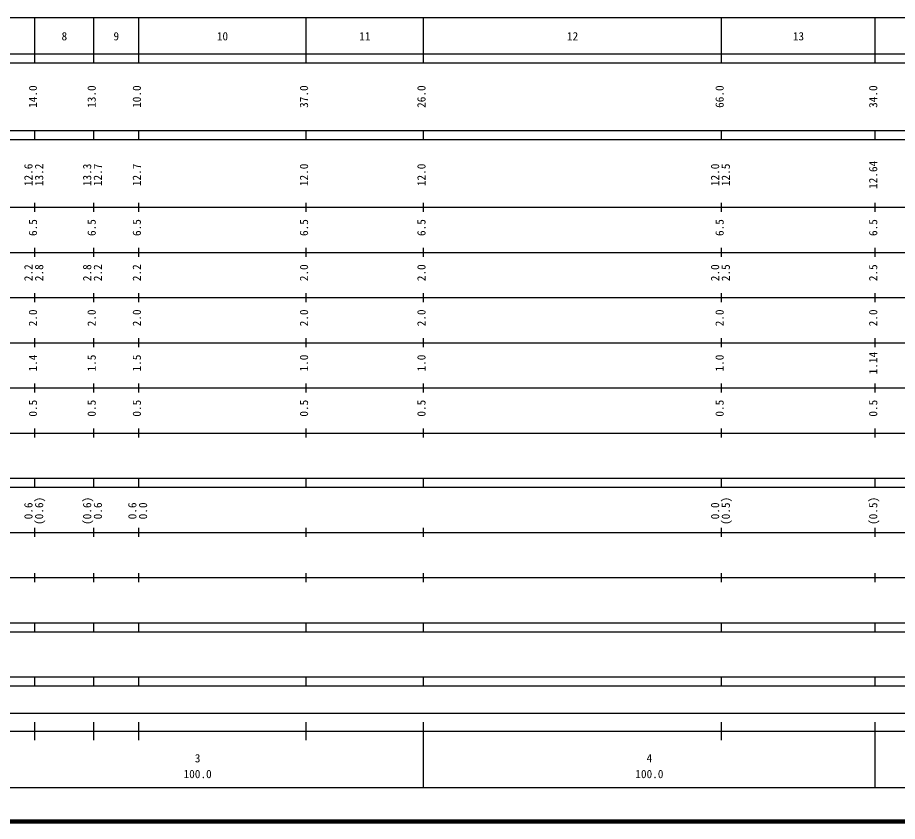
# Model space of a CAD drawing. Units: millimetres on the paper, enlarged 1000 times. Extents: x 40000 to 680000, y 20000 to 380000.
# Drawn here: x 278150 to 472904, y 20000 to 198000 of the extents above; entities that cross this region are included whole.
import ezdxf
from ezdxf.enums import TextEntityAlignment as Align

# ---------------------------------------------------------------- set-up
doc = ezdxf.new("R2010")
doc.units = ezdxf.units.MM
doc.header["$LTSCALE"] = 1000
doc.layers.add('M-TTL', color=2, linetype='Continuous', lineweight=140)
doc.layers.add('M-TTL-BAND', color=7, linetype='Continuous', lineweight=25)
doc.styles.add('ＭＳ ゴシック', font='')
doc.styles.get('ＭＳ ゴシック').set_extended_font_data('MS Gothic')

msp = doc.modelspace()

# ---------------------------------------------------------------- linework, layer by layer
at = {"layer": 'M-TTL'}
msp.add_line((40000, 20000), (680000, 20000), dxfattribs=at)
at = {"layer": 'M-TTL-BAND'}
for p, q in [((68000, 198000), (579000, 198000)), ((282000, 188000), (282000, 198000)), ((295000, 188000), (295000, 198000)), ((305000, 188000), (305000, 198000)), ((342000, 188000), (342000, 198000)), ((368000, 188000), (368000, 198000)), ((434000, 188000), (434000, 198000)), ((468000, 188000), (468000, 198000)), ((40000, 190000), (579000, 190000)), ((40000, 188000), (579000, 188000)), ((40000, 173000), (579000, 173000)), ((282000, 171000), (282000, 173000)), ((295000, 171000), (295000, 173000)), ((305000, 171000), (305000, 173000)), ((342000, 171000), (342000, 173000)), ((368000, 171000), (368000, 173000)), ((434000, 171000), (434000, 173000)), ((468000, 171000), (468000, 173000)), ((40000, 171000), (579000, 171000)), ((40000, 156000), (579000, 156000)), ((282000, 155000), (282000, 157000)), ((295000, 155000), (295000, 157000)), ((305000, 155000), (305000, 157000)), ((342000, 155000), (342000, 157000)), ((368000, 155000), (368000, 157000)), ((434000, 155000), (434000, 157000)), ((468000, 155000), (468000, 157000)), ((282000, 145000), (282000, 147000)), ((295000, 145000), (295000, 147000)), ((305000, 145000), (305000, 147000)), ((342000, 145000), (342000, 147000)), ((368000, 145000), (368000, 147000)), ((434000, 145000), (434000, 147000)), ((468000, 145000), (468000, 147000)), ((46000, 146000), (579000, 146000)), ((282000, 135000), (282000, 137000)), ((295000, 135000), (295000, 137000)), ((305000, 135000), (305000, 137000)), ((342000, 135000), (342000, 137000)), ((368000, 135000), (368000, 137000)), ((434000, 135000), (434000, 137000)), ((468000, 135000), (468000, 137000)), ((52000, 136000), (579000, 136000)), ((282000, 125000), (282000, 127000)), ((295000, 125000), (295000, 127000)), ((305000, 125000), (305000, 127000)), ((342000, 125000), (342000, 127000)), ((368000, 125000), (368000, 127000)), ((434000, 125000), (434000, 127000)), ((468000, 125000), (468000, 127000)), ((46000, 126000), (579000, 126000)), ((282000, 115000), (282000, 117000)), ((295000, 115000), (295000, 117000)), ((305000, 115000), (305000, 117000)), ((342000, 115000), (342000, 117000)), ((368000, 115000), (368000, 117000)), ((434000, 115000), (434000, 117000)), ((468000, 115000), (468000, 117000)), ((52000, 116000), (579000, 116000)), ((46000, 106000), (579000, 106000)), ((282000, 105000), (282000, 107000)), ((295000, 105000), (295000, 107000)), ((305000, 105000), (305000, 107000)), ((342000, 105000), (342000, 107000)), ((368000, 105000), (368000, 107000)), ((434000, 105000), (434000, 107000)), ((468000, 105000), (468000, 107000)), ((40000, 96000), (579000, 96000)), ((282000, 94000), (282000, 96000)), ((295000, 94000), (295000, 96000)), ((305000, 94000), (305000, 96000)), ((342000, 94000), (342000, 96000)), ((368000, 94000), (368000, 96000)), ((434000, 94000), (434000, 96000)), ((468000, 94000), (468000, 96000)), ((40000, 94000), (579000, 94000)), ((49000, 84000), (579000, 84000)), ((282000, 83000), (282000, 85000)), ((295000, 83000), (295000, 85000)), ((305000, 83000), (305000, 85000)), ((342000, 83000), (342000, 85000)), ((368000, 83000), (368000, 85000)), ((434000, 83000), (434000, 85000)), ((468000, 83000), (468000, 85000)), ((282000, 73000), (282000, 75000)), ((295000, 73000), (295000, 75000)), ((305000, 73000), (305000, 75000)), ((342000, 73000), (342000, 75000)), ((368000, 73000), (368000, 75000)), ((434000, 73000), (434000, 75000)), ((468000, 73000), (468000, 75000)), ((40000, 74000), (579000, 74000)), ((40000, 64000), (579000, 64000)), ((282000, 62000), (282000, 64000)), ((295000, 62000), (295000, 64000)), ((305000, 62000), (305000, 64000)), ((342000, 62000), (342000, 64000)), ((368000, 62000), (368000, 64000)), ((434000, 62000), (434000, 64000)), ((468000, 62000), (468000, 64000)), ((40000, 62000), (579000, 62000)), ((40000, 52000), (579000, 52000)), ((282000, 50000), (282000, 52000)), ((295000, 50000), (295000, 52000)), ((305000, 50000), (305000, 52000)), ((342000, 50000), (342000, 52000)), ((368000, 50000), (368000, 52000)), ((434000, 50000), (434000, 52000)), ((468000, 50000), (468000, 52000)), ((40000, 50000), (579000, 50000)), ((71000, 44000), (565000, 44000)), ((282000, 38000), (282000, 42000)), ((295000, 38000), (295000, 42000)), ((305000, 38000), (305000, 42000)), ((342000, 38000), (342000, 42000)), ((368000, 27500), (368000, 42000)), ((434000, 38000), (434000, 42000)), ((468000, 27500), (468000, 42000)), ((40000, 40000), (579000, 40000)), ((68000, 27500), (579000, 27500))]:
    msp.add_line(p, q, dxfattribs=at)

# ---------------------------------------------------------------- texts
at = {"layer": 'M-TTL-BAND', "style": 'ＭＳ ゴシック'}
for s, p in [('8', (288500, 192405)), ('9', (300000, 192405)), ('10', (323500, 192405)), ('12', (401000, 192405)), ('13', (451000, 192405)), ('11', (355000, 192405)), ('3', (318000, 32523)), ('4', (418000, 32523)), ('100.0', (318000, 29033)), ('100.0', (418000, 29033))]:
    msp.add_text(s, height=1833, dxfattribs=at).set_placement(p, align=Align.BOTTOM_CENTER)
for s, p in [('14.0', (283000, 180500)), ('13.0', (296000, 180500)), ('10.0', (306000, 180500)), ('37.0', (343000, 180500)), ('26.0', (369000, 180500)), ('66.0', (435000, 180500)), ('34.0', (469000, 180500)), ('13.2', (284370, 163174)), ('12.64', (469000, 163174)), ('12.6', (282000, 163174)), ('13.3', (295000, 163174)), ('12.7', (297370, 163174)), ('12.7', (306000, 163174)), ('12.0', (343000, 163174)), ('12.0', (369000, 163174)), ('12.0', (434000, 163174)), ('12.5', (436370, 163174)), ('6.5', (283000, 151500)), ('6.5', (296000, 151500)), ('6.5', (306000, 151500)), ('6.5', (343000, 151500)), ('6.5', (369000, 151500)), ('6.5', (435000, 151500)), ('6.5', (469000, 151500)), ('2.2', (282000, 141500)), ('2.8', (284370, 141500)), ('2.8', (295000, 141500)), ('2.2', (297370, 141500)), ('2.2', (306000, 141500)), ('2.0', (343000, 141500)), ('2.0', (369000, 141500)), ('2.0', (434000, 141500)), ('2.5', (436370, 141500)), ('2.5', (469000, 141500)), ('2.0', (283000, 131500)), ('2.0', (296000, 131500)), ('2.0', (306000, 131500)), ('2.0', (343000, 131500)), ('2.0', (369000, 131500)), ('2.0', (435000, 131500)), ('2.0', (469000, 131500)), ('1.4', (283000, 121500)), ('1.5', (296000, 121500)), ('1.5', (306000, 121500)), ('1.0', (343000, 121500)), ('1.0', (369000, 121500)), ('1.0', (435000, 121500)), ('1.14', (469000, 121500)), ('0.5', (283000, 111500)), ('0.5', (296000, 111500)), ('0.5', (306000, 111500)), ('0.5', (343000, 111500)), ('0.5', (369000, 111500)), ('0.5', (435000, 111500)), ('0.5', (469000, 111500)), ('0.6', (282000, 88764)), ('(0.6)', (284370, 88764)), ('(0.6)', (295000, 88764)), ('0.6', (297370, 88764)), ('0.6', (305000, 88764)), ('0.0', (307370, 88764)), ('0.0', (434000, 88764)), ('(0.5)', (436370, 88764)), ('(0.5)', (469000, 88764))]:
    msp.add_text(s, height=1833, rotation=90, dxfattribs=at).set_placement(p, align=Align.BOTTOM_CENTER)

doc.saveas('drawing.dxf')
